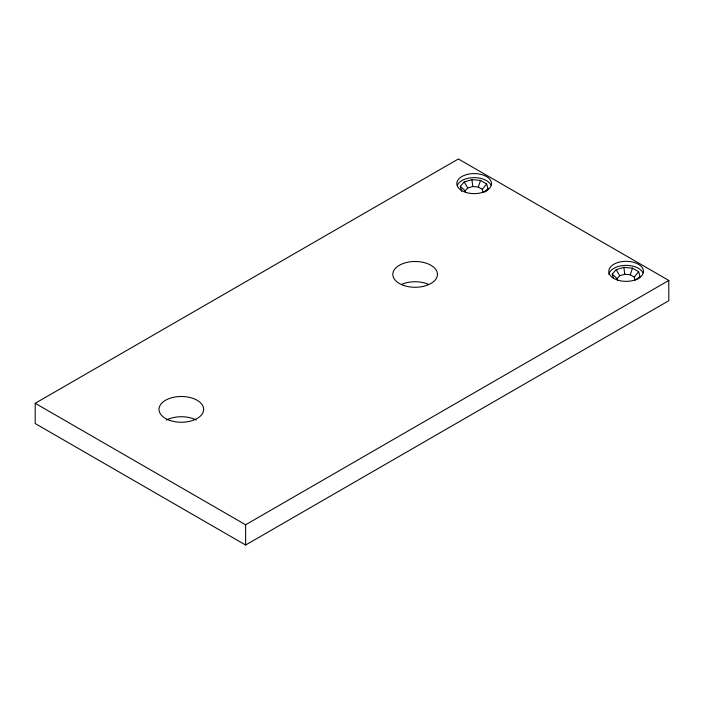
<?xml version="1.0" encoding="UTF-8"?>
<svg xmlns="http://www.w3.org/2000/svg" width="704" height="704" viewBox="0 0 704 704"><rect width="100%" height="100%" fill="white"/><g stroke="black" fill="none" stroke-linecap="round" stroke-linejoin="round"><path stroke-width="1.06" d="M465.617 192.491L465.177 190.89L467.729 187.994L472.736 186.525L478.289 187.026L480.542 180.426L486.684 183.973L488.039 188.927L485.408 191.902M617.593 280.227L617.153 278.626L619.705 275.73L624.712 274.261L630.256 274.771L632.509 268.171L638.651 271.718L640.006 276.663L638.035 278.898M488.039 188.927L483.138 192.526L482.266 189.323L486.684 183.973M635.114 280.271L634.234 277.059L638.651 271.718M461.639 191.338L460.284 186.384L464.226 181.922L471.962 179.643L480.542 180.426M613.342 278.089L612.251 274.129L616.194 269.658L623.929 267.379L632.509 268.171M635.932 279.664L640.006 276.663M35.2 403.295L458.383 158.972L668.8 280.456L668.8 300.705L245.617 545.028L35.2 423.544L35.2 403.295L245.617 524.779L668.8 280.456M478.289 187.026L482.266 189.323M630.256 274.771L634.234 277.059M612.251 274.129L617.153 278.626M460.284 186.384L465.177 190.89M616.194 269.658L619.705 275.73M464.226 181.922L467.729 187.994M623.929 267.379L624.712 274.261M471.962 179.643L472.736 186.525M245.617 524.779L245.617 545.028M402.01 284.205A22.317 12.883 0 0 1 428.243 284.205M166.39 420.042A22.317 12.883 0 0 1 196.258 420.042M608.837 274.525A17.362 10.023 0 0 1 624.615 265.417A17.362 10.023 0 0 1 642.902 272.8M457.398 185.064A17.362 10.023 0 0 1 474.162 177.637A17.362 10.023 0 0 1 490.926 185.064M403.964 285.542A22.317 12.883 0 0 0 437.448 274.384A22.317 12.883 0 0 0 403.964 263.226A22.317 12.883 0 0 0 403.964 285.542M617.452 280.025A17.362 10.023 0 0 0 643.491 271.348A17.362 10.023 0 0 0 617.452 262.671A17.362 10.023 0 0 0 617.452 280.025M465.485 192.289A17.362 10.023 0 0 0 491.524 183.612A17.362 10.023 0 0 0 465.485 174.926A17.362 10.023 0 0 0 465.485 192.289M170.166 420.526A22.317 12.883 0 0 0 203.641 409.367A22.317 12.883 0 0 0 170.166 398.209A22.317 12.883 0 0 0 170.166 420.526"/></g></svg>
